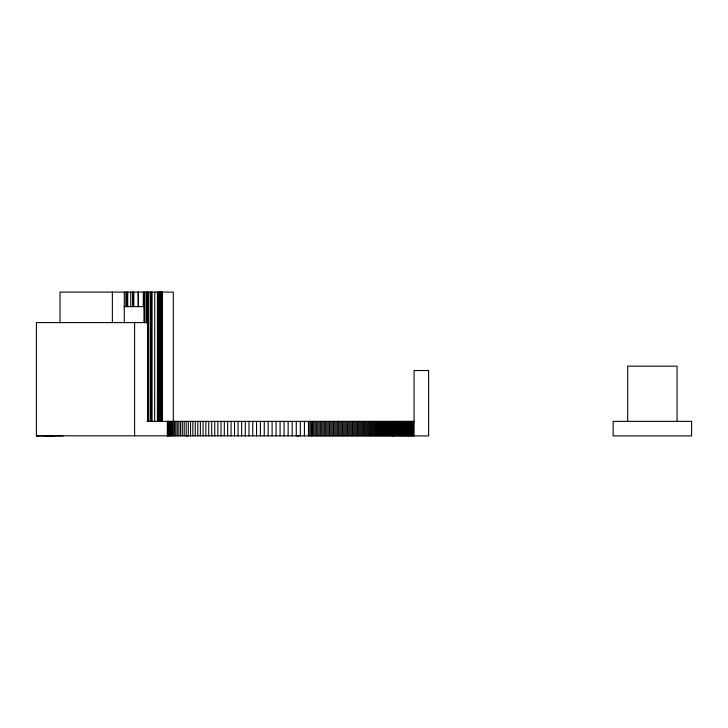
<?xml version="1.0" encoding="UTF-8"?>
<svg xmlns="http://www.w3.org/2000/svg" width="728" height="728" viewBox="0 0 728 728"><rect width="100%" height="100%" fill="white"/><g stroke="black" fill="none" stroke-linecap="round" stroke-linejoin="round"><path stroke-width="1.09" d="M173.309 421.376L173.309 292.101L60.033 292.101L60.033 322.668M186.459 435.899L187.542 435.899M44.381 435.899L62.999 435.899M297.097 435.899L298.762 435.899M124.106 306.625L143.962 306.625M146.983 421.376L414.077 421.376M392.174 435.899L393.357 435.899M53.736 435.881L36.4 435.808L36.4 322.604L147.593 322.604L147.593 421.376L147.684 292.101M38.165 435.899L36.4 435.808L428.61 435.899L428.61 370.534L414.077 370.534L414.077 435.899M677.076 421.376L677.076 366.175L627.682 366.175L627.682 421.376M413.404 421.376L413.404 435.899M412.721 421.376L412.721 435.899M412.021 421.376L412.021 435.899M411.311 421.376L411.311 435.899M410.583 421.376L410.583 435.899M409.846 421.376L409.846 435.899M409.1 421.376L409.1 435.899M408.335 421.376L408.335 435.899M407.571 421.376L407.571 435.899M406.779 421.376L406.779 435.899M405.987 421.376L405.987 435.899M405.178 421.376L405.178 435.899M404.359 421.376L404.359 435.899M403.53 421.376L403.53 435.899M402.693 421.376L402.693 435.899M401.838 421.376L401.838 435.899M400.973 421.376L400.973 435.899M400.1 421.376L400.1 435.899M399.208 421.376L399.208 435.899M398.316 421.376L398.316 435.899M397.406 421.376L397.406 435.899M396.487 421.376L396.487 435.899M395.559 421.376L395.559 435.899M394.621 421.376L394.621 435.899M393.675 421.376L393.675 435.899M392.711 421.376L392.711 435.899M391.746 421.376L391.746 435.899M390.763 421.376L390.763 435.899M389.771 421.376L389.771 435.899M388.779 421.376L388.779 435.899M387.769 421.376L387.769 435.899M386.75 421.376L386.75 435.899M385.722 421.376L385.722 435.899M384.684 421.376L384.684 435.899M383.647 421.376L383.647 435.899M382.591 421.376L382.591 435.899M381.527 421.376L381.527 435.899M380.453 421.376L380.453 435.899M379.379 421.376L379.379 435.899M378.287 421.376L378.287 435.899M377.195 421.376L377.195 435.899M376.085 421.376L376.085 435.899M374.975 421.376L374.975 435.899M373.855 421.376L373.855 435.899M372.727 421.376L372.727 435.899M371.589 421.376L371.589 435.899M370.452 421.376L370.452 435.899M369.296 421.376L369.296 435.899M368.141 421.376L368.141 435.899M366.976 421.376L366.976 435.899M365.802 421.376L365.802 435.899M364.628 421.376L364.628 435.899M363.445 421.376L363.445 435.899M362.253 421.376L362.253 435.899M361.052 421.376L361.052 435.899M359.85 421.376L359.85 435.899M358.64 421.376L358.64 435.899M357.43 421.376L357.43 435.899M356.21 421.376L356.21 435.899M354.982 421.376L354.982 435.899M353.753 421.376L353.753 435.899M352.516 421.376L352.516 435.899M351.269 421.376L351.269 435.899M350.022 421.376L350.022 435.899M348.776 421.376L348.776 435.899M347.52 421.376L347.52 435.899M346.255 421.376L346.255 435.899M344.99 421.376L344.99 435.899M343.725 421.376L343.725 435.899M342.451 421.376L342.451 435.899M341.177 421.376L341.177 435.899M339.894 421.376L339.894 435.899M338.611 421.376L338.611 435.899M337.328 421.376L337.328 435.899M336.036 421.376L336.036 435.899M334.744 421.376L334.744 435.899M333.442 421.376L333.442 435.899M332.15 421.376L332.15 435.899M330.849 421.376L330.849 435.899M329.538 421.376L329.538 435.899M328.237 421.376L328.237 435.899M326.927 421.376L326.927 435.899M325.616 421.376L325.616 435.899M324.306 421.376L324.306 435.899M322.995 421.376L322.995 435.899M321.676 421.376L321.676 435.899M320.365 421.376L320.365 435.899M319.046 421.376L319.046 435.899M317.726 421.376L317.726 435.899M316.407 421.376L316.407 435.899M315.088 421.376L315.088 435.899M313.768 421.376L313.768 435.899M312.567 421.376L312.567 435.899M311.52 421.376L311.52 435.899M311.129 421.376L311.129 435.899M309.81 421.376L309.81 435.899M308.49 421.376L308.49 435.899M304.413 421.376L304.413 435.899M300.336 421.376L300.336 435.899M296.26 421.376L296.26 435.899M292.192 421.376L292.192 435.899M288.142 421.376L288.142 435.899M284.102 421.376L284.102 435.899M280.08 421.376L280.08 435.899M276.085 421.376L276.085 435.899M272.108 421.376L272.108 435.899M268.168 421.376L268.168 435.899M264.255 421.376L264.255 435.899M260.378 421.376L260.378 435.899M256.538 421.376L256.538 435.899M252.743 421.376L252.743 435.899M248.994 421.376L248.994 435.899M245.3 421.376L245.3 435.899M241.651 421.376L241.651 435.899M238.056 421.376L238.056 435.899M234.525 421.376L234.525 435.899M231.058 421.376L231.058 435.899M227.646 421.376L227.646 435.899M224.315 421.376L224.315 435.899M221.039 421.376L221.039 435.899M217.845 421.376L217.845 435.899M214.733 421.376L214.733 435.899M211.693 421.376L211.693 435.899M208.736 421.376L208.736 435.899M205.86 421.376L205.86 435.899M203.076 421.376L203.076 435.899M200.382 421.376L200.382 435.899M197.779 421.376L197.779 435.899M195.268 421.376L195.268 435.899M192.847 421.376L192.847 435.899M190.536 421.376L190.536 435.899M188.315 421.376L188.315 435.899M186.204 421.376L186.204 435.899M184.193 421.376L184.193 435.899M182.291 421.376L182.291 435.899M180.499 421.376L180.499 435.899M178.815 421.376L178.815 435.899M177.232 421.376L177.232 435.899M175.767 421.376L175.767 435.899M174.42 421.376L174.42 435.899M173.182 421.376L173.182 435.899M172.063 421.376L172.063 435.899M171.053 421.376L171.053 435.899M170.17 421.376L170.17 435.899M169.406 421.376L169.406 435.899M168.75 421.376L168.75 435.899M168.223 421.376L168.223 435.899M167.813 421.376L167.813 435.899M167.367 421.376L167.349 435.899M162.226 292.101L162.298 421.376M161.971 292.101L161.971 421.376M161.916 292.101L161.916 421.376M161.161 292.101L161.161 421.376M160.934 292.101L161.006 421.376M160.579 292.101L160.579 421.376M159.705 292.101L159.705 421.376M159.505 292.101L159.505 421.376M159.159 292.101L159.159 421.376M158.14 292.101L158.14 421.376M157.421 292.101L157.421 421.376M154.746 292.101L154.664 421.376M152.043 292.101L152.043 421.376M151.497 292.101L151.497 421.376M151.315 292.101L151.315 421.376M150.168 292.101L150.168 421.376M148.194 292.101L148.194 421.376M146.956 292.101L146.956 322.713M146.192 292.101L146.192 322.713M144.663 292.101L144.663 322.713M143.962 292.101L143.962 322.531M143.307 292.101L143.307 306.625M138.384 292.101L138.384 306.625M138.174 292.101L138.174 306.625M134.598 322.604L134.598 435.899M133.825 292.101L133.825 306.625M132.915 292.101L132.915 306.625M132.632 292.101L132.632 306.625M130.731 292.101L130.731 306.625M127.728 292.101L127.728 306.625M126.936 292.101L126.936 306.625M125.853 292.101L125.853 306.625M124.279 292.101L124.279 322.713M112.376 292.101L112.376 322.713M691.6 421.376L613.158 421.376L613.158 435.899L691.6 435.899L691.6 421.376M167.558 435.899L167.558 421.376L167.522 435.899"/></g></svg>
